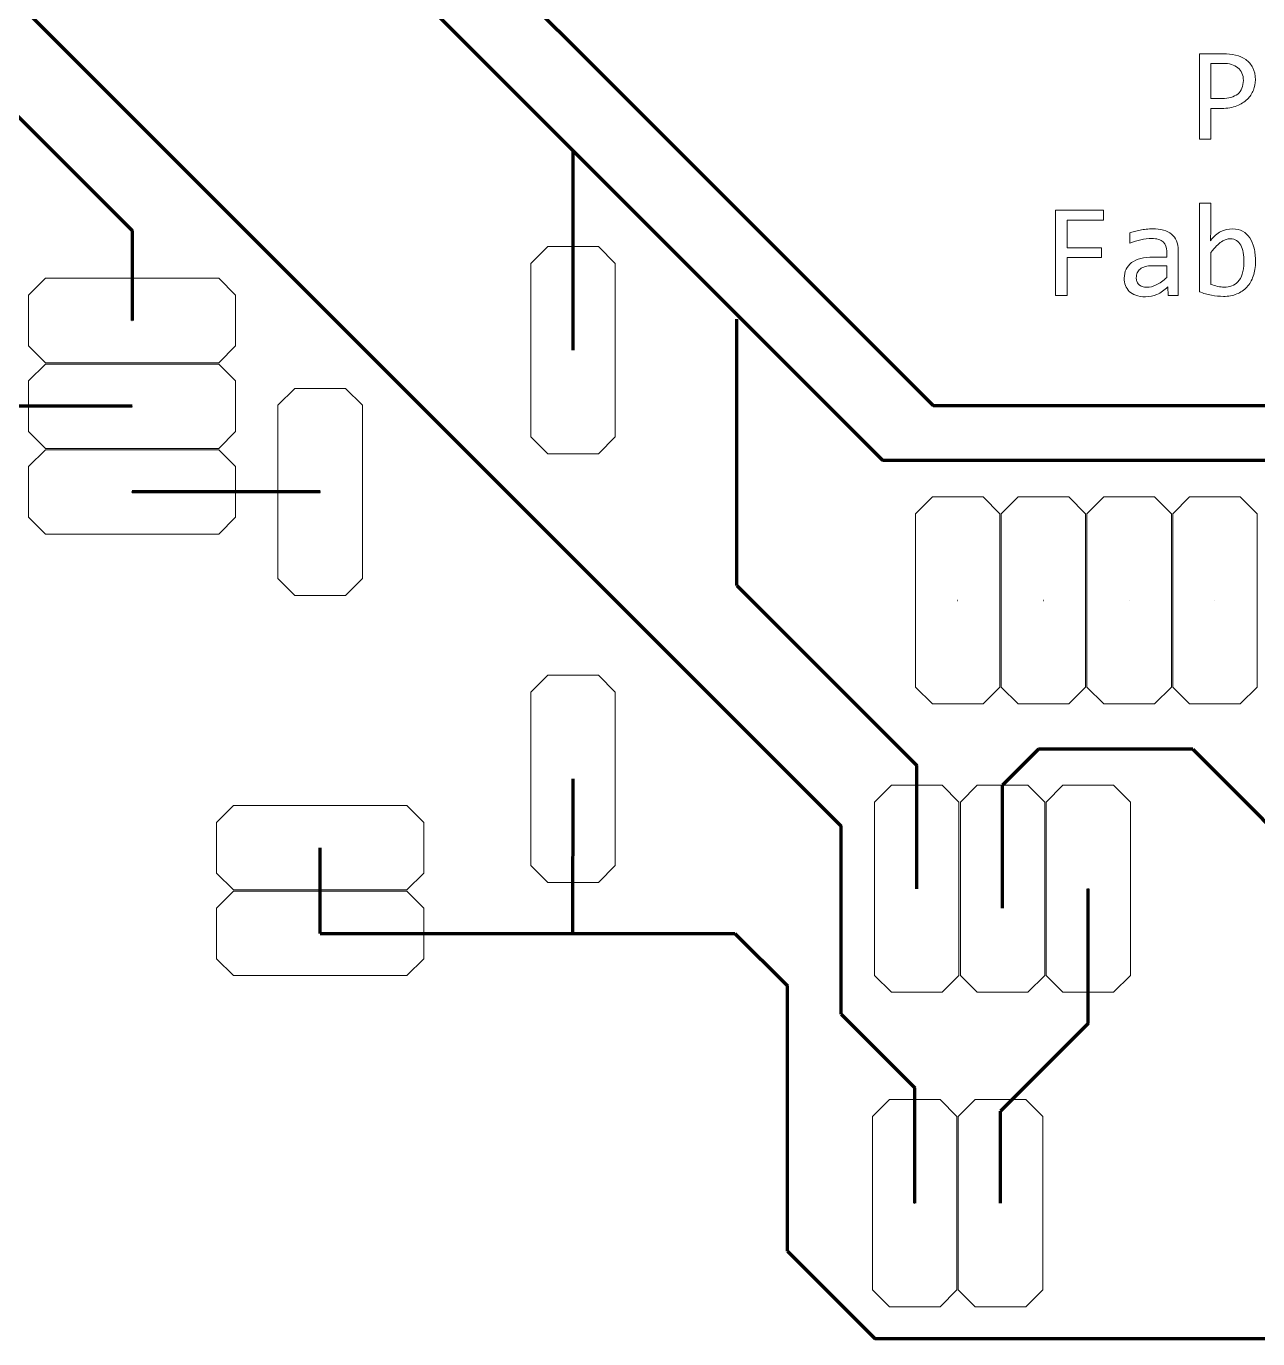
# Model space of a CAD drawing. Header units: millimetres. Extents: x -145 to 148, y -255 to 152.
# Drawn here: x -78.73 to -42.24, y -252.52 to -213.63 of the extents above; entities that cross this region are included whole.
import ezdxf

# ---------------------------------------------------------------- set-up
doc = ezdxf.new("R2010")
doc.units = ezdxf.units.MM
doc.header["$MEASUREMENT"] = 0
doc.layers.add('Layer 1', color=7, linetype='Continuous')

msp = doc.modelspace()

# ---------------------------------------------------------------- linework, layer by layer
at = {"layer": 'Layer 1', "color": 175, "lineweight": 120}
for points in [[(-90.6661, -201.2524), (-90.6661, -201.2524), (-54.5862, -237.3323), (-54.5862, -237.3323)], [(-74.1003, -202.6305), (-74.1003, -202.6305), (-51.8607, -224.8721), (-51.8607, -224.8721)], [(-87.7927, -207.4812), (-87.7927, -207.4812), (-75.596, -219.6779), (-75.596, -219.6779)], [(-72.3557, -207.4862), (-72.3557, -207.4862), (-53.3582, -226.4847), (-53.3582, -226.4847)], [(-62.5261, -223.2279), (-62.5261, -223.2279), (-62.5241, -217.3182), (-62.5241, -217.3182)], [(-75.596, -219.6779), (-75.596, -219.6779), (-75.5964, -222.3512), (-75.5964, -222.3512)], [(-57.6777, -230.2039), (-57.6777, -230.2039), (-57.6757, -222.3062), (-57.6757, -222.3062)], [(-75.5964, -224.8871), (-75.5964, -224.8871), (-78.9879, -224.8866), (-78.9879, -224.8866)], [(-51.8607, -224.8721), (-51.8607, -224.8721), (-16.9576, -224.8719), (-16.9576, -224.8719)], [(-53.3582, -226.4847), (-53.3582, -226.4847), (-18.7078, -226.4845), (-18.7078, -226.4845)], [(-70.0238, -227.4294), (-70.0238, -227.4294), (-75.5964, -227.4286), (-75.5964, -227.4286)], [(-57.6777, -230.2039), (-57.6777, -230.2039), (-52.3457, -235.5359), (-52.3457, -235.5359)], [(-48.7419, -235.0531), (-48.7419, -235.0531), (-49.804, -236.1152), (-49.804, -236.1152)], [(-44.1647, -235.0531), (-44.1647, -235.0531), (-48.7419, -235.0531), (-48.7419, -235.0531)], [(-44.1647, -235.0531), (-44.1647, -235.0531), (-40.0344, -239.1834), (-40.0344, -239.1834)], [(-52.3457, -239.1834), (-52.3457, -239.1834), (-52.3457, -235.5359), (-52.3457, -235.5359)], [(-62.5317, -240.5093), (-62.5317, -240.5093), (-62.5297, -235.9278), (-62.5297, -235.9278)], [(-49.804, -239.7627), (-49.804, -239.7627), (-49.804, -236.1152), (-49.804, -236.1152)], [(-54.5862, -242.8998), (-54.5862, -242.8998), (-54.5862, -237.3323), (-54.5862, -237.3323)], [(-70.022, -240.5104), (-70.022, -240.5104), (-70.022, -237.9721), (-70.022, -237.9721)], [(-47.2657, -243.179), (-47.2657, -243.179), (-47.2657, -239.1834), (-47.2657, -239.1834)], [(-70.022, -240.5104), (-70.022, -240.5104), (-57.7373, -240.5087), (-57.7373, -240.5087)], [(-57.7373, -240.5087), (-57.7373, -240.5087), (-56.18, -242.0659), (-56.18, -242.0659)], [(-56.18, -249.9206), (-56.18, -249.9206), (-56.18, -242.0659), (-56.18, -242.0659)], [(-54.5862, -242.8998), (-54.5862, -242.8998), (-52.404, -245.082), (-52.404, -245.082)], [(-47.2657, -243.179), (-47.2657, -243.179), (-49.864, -245.7773), (-49.864, -245.7773)], [(-52.404, -248.5047), (-52.404, -248.5047), (-52.404, -245.082), (-52.404, -245.082)], [(-49.864, -248.4998), (-49.864, -248.4998), (-49.864, -245.7773), (-49.864, -245.7773)], [(-56.18, -249.9206), (-56.18, -249.9206), (-53.5826, -252.518), (-53.5826, -252.518)], [(-39.5748, -252.518), (-39.5748, -252.518), (-53.5826, -252.518), (-53.5826, -252.518)]]:
    msp.add_open_spline(points, degree=3, dxfattribs=at)
at = {"layer": 'Layer 1', "color": 161, "lineweight": 9}
for points, knots in [([(-42.3126, -215.2178), (-42.3126, -215.3214), (-42.3317, -215.4231), (-42.3707, -215.5248), (-42.409, -215.6258), (-42.4691, -215.7162), (-42.5503, -215.7961), (-42.6315, -215.876), (-42.7358, -215.9407), (-42.8619, -215.9902), (-42.988, -216.0397), (-43.1391, -216.0648), (-43.3141, -216.0648), (-43.3141, -216.0648), (-43.6277, -216.0648), (-43.6277, -216.0648), (-43.6277, -216.0648), (-43.6277, -216.9719), (-43.6277, -216.9719), (-43.6277, -216.9719), (-43.9723, -216.9719), (-43.9723, -216.9719), (-43.9723, -216.9719), (-43.9723, -214.4447), (-43.9723, -214.4447), (-43.9723, -214.4447), (-43.2606, -214.4447), (-43.2606, -214.4447), (-43.1352, -214.4447), (-43.0157, -214.4586), (-42.9008, -214.4863), (-42.7859, -214.514), (-42.6849, -214.5589), (-42.5978, -214.6203), (-42.5106, -214.6824), (-42.4413, -214.7623), (-42.3898, -214.8606), (-42.3383, -214.9583), (-42.3126, -215.0778), (-42.3126, -215.2178)], [0, 0, 0, 0, 0.0769231, 0.0769231, 0.0769231, 0.1538462, 0.1538462, 0.1538462, 0.2307692, 0.2307692, 0.2307692, 0.3076923, 0.3076923, 0.3076923, 0.3846154, 0.3846154, 0.3846154, 0.4615385, 0.4615385, 0.4615385, 0.5384615, 0.5384615, 0.5384615, 0.6153846, 0.6153846, 0.6153846, 0.6923077, 0.6923077, 0.6923077, 0.7692308, 0.7692308, 0.7692308, 0.8461538, 0.8461538, 0.8461538, 0.9230769, 0.9230769, 0.9230769, 1, 1, 1, 1]), ([(-42.6691, -215.2336), (-42.6691, -215.0706), (-42.7226, -214.9458), (-42.8289, -214.8593), (-42.9351, -214.7728), (-43.0843, -214.7299), (-43.2751, -214.7299), (-43.2751, -214.7299), (-43.6277, -214.7299), (-43.6277, -214.7299), (-43.6277, -214.7299), (-43.6277, -215.7717), (-43.6277, -215.7717), (-43.6277, -215.7717), (-43.3062, -215.7717), (-43.3062, -215.7717), (-43.1022, -215.7717), (-42.9451, -215.7275), (-42.8348, -215.6383), (-42.7245, -215.5492), (-42.6691, -215.4139), (-42.6691, -215.2336)], [0, 0, 0, 0, 0.1428571, 0.1428571, 0.1428571, 0.2857143, 0.2857143, 0.2857143, 0.4285714, 0.4285714, 0.4285714, 0.5714286, 0.5714286, 0.5714286, 0.7142857, 0.7142857, 0.7142857, 0.8571429, 0.8571429, 0.8571429, 1, 1, 1, 1]), ([(-42.3086, -220.6048), (-42.3086, -220.7659), (-42.3311, -220.9105), (-42.3753, -221.0373), (-42.4202, -221.164), (-42.4829, -221.2723), (-42.5648, -221.3601), (-42.6466, -221.4486), (-42.7463, -221.5166), (-42.8638, -221.5634), (-42.9814, -221.6103), (-43.1134, -221.6341), (-43.2606, -221.6341), (-43.3748, -221.6341), (-43.4923, -221.6228), (-43.6125, -221.6011), (-43.7326, -221.5793), (-43.8508, -221.5443), (-43.9683, -221.4967), (-43.9683, -221.4967), (-43.9683, -218.8771), (-43.9683, -218.8771), (-43.9683, -218.8771), (-43.6316, -218.8771), (-43.6316, -218.8771), (-43.6316, -218.8771), (-43.6316, -219.6297), (-43.6316, -219.6297), (-43.6316, -219.6297), (-43.6468, -219.9895), (-43.6468, -219.9895), (-43.5504, -219.8595), (-43.4468, -219.7677), (-43.3365, -219.7143), (-43.2263, -219.6608), (-43.1081, -219.6337), (-42.982, -219.6337), (-42.8711, -219.6337), (-42.7734, -219.6568), (-42.6896, -219.7037), (-42.6057, -219.7499), (-42.5357, -219.8153), (-42.479, -219.8998), (-42.4222, -219.9843), (-42.3793, -220.0859), (-42.3509, -220.2054), (-42.3225, -220.3249), (-42.3086, -220.4576), (-42.3086, -220.6048)], [0, 0, 0, 0, 0.0625, 0.0625, 0.0625, 0.125, 0.125, 0.125, 0.1875, 0.1875, 0.1875, 0.25, 0.25, 0.25, 0.3125, 0.3125, 0.3125, 0.375, 0.375, 0.375, 0.4375, 0.4375, 0.4375, 0.5, 0.5, 0.5, 0.5625, 0.5625, 0.5625, 0.625, 0.625, 0.625, 0.6875, 0.6875, 0.6875, 0.75, 0.75, 0.75, 0.8125, 0.8125, 0.8125, 0.875, 0.875, 0.875, 0.9375, 0.9375, 0.9375, 1, 1, 1, 1]), ([(-46.811, -219.3762), (-46.811, -219.3762), (-47.8845, -219.3762), (-47.8845, -219.3762), (-47.8845, -219.3762), (-47.8845, -220.1962), (-47.8845, -220.1962), (-47.8845, -220.1962), (-46.8671, -220.1962), (-46.8671, -220.1962), (-46.8671, -220.1962), (-46.8671, -220.4853), (-46.8671, -220.4853), (-46.8671, -220.4853), (-47.8845, -220.4853), (-47.8845, -220.4853), (-47.8845, -220.4853), (-47.8845, -221.6103), (-47.8845, -221.6103), (-47.8845, -221.6103), (-48.237, -221.6103), (-48.237, -221.6103), (-48.237, -221.6103), (-48.237, -219.0831), (-48.237, -219.0831), (-48.237, -219.0831), (-46.811, -219.0831), (-46.811, -219.0831), (-46.811, -219.0831), (-46.811, -219.3762), (-46.811, -219.3762)], [0, 0, 0, 0, 0.1, 0.1, 0.1, 0.2, 0.2, 0.2, 0.3, 0.3, 0.3, 0.4, 0.4, 0.4, 0.5, 0.5, 0.5, 0.6, 0.6, 0.6, 0.7, 0.7, 0.7, 0.8, 0.8, 0.8, 0.9, 0.9, 0.9, 1, 1, 1, 1]), ([(-44.8978, -221.6103), (-44.8978, -221.6103), (-44.9051, -221.3495), (-44.9051, -221.3495), (-45.0107, -221.4538), (-45.1183, -221.5298), (-45.2273, -221.576), (-45.3362, -221.6228), (-45.4511, -221.6459), (-45.5706, -221.6459), (-45.6815, -221.6459), (-45.7765, -221.6314), (-45.8551, -221.603), (-45.9337, -221.5747), (-45.999, -221.5357), (-46.0498, -221.4862), (-46.1007, -221.4367), (-46.1383, -221.3786), (-46.1621, -221.3112), (-46.1858, -221.2439), (-46.1977, -221.1713), (-46.1977, -221.0927), (-46.1977, -220.898), (-46.1251, -220.7455), (-45.9799, -220.6352), (-45.8346, -220.525), (-45.6207, -220.4695), (-45.3368, -220.4695), (-45.3368, -220.4695), (-44.9341, -220.4695), (-44.9341, -220.4695), (-44.9341, -220.4695), (-44.9341, -220.2992), (-44.9341, -220.2992), (-44.9341, -220.1836), (-44.9711, -220.0919), (-45.0444, -220.0226), (-45.1183, -219.9532), (-45.2306, -219.9189), (-45.3811, -219.9189), (-45.4907, -219.9189), (-45.5989, -219.9315), (-45.7052, -219.9559), (-45.8115, -219.981), (-45.9218, -220.016), (-46.0353, -220.0615), (-46.0353, -220.0615), (-46.0353, -219.7565), (-46.0353, -219.7565), (-45.9931, -219.7413), (-45.9455, -219.7261), (-45.8934, -219.7116), (-45.8412, -219.6964), (-45.7858, -219.6839), (-45.7283, -219.672), (-45.6702, -219.6608), (-45.6095, -219.6515), (-45.5461, -219.6443), (-45.4834, -219.637), (-45.4194, -219.6337), (-45.3553, -219.6337), (-45.2378, -219.6337), (-45.1322, -219.6469), (-45.0378, -219.6727), (-44.944, -219.6984), (-44.8642, -219.7374), (-44.7995, -219.7902), (-44.7341, -219.843), (-44.6846, -219.9097), (-44.6496, -219.9895), (-44.6146, -220.0694), (-44.5974, -220.1638), (-44.5974, -220.2721), (-44.5974, -220.2721), (-44.5974, -221.6103), (-44.5974, -221.6103), (-44.5974, -221.6103), (-44.8978, -221.6103), (-44.8978, -221.6103)], [0, 0, 0, 0, 0.0384615, 0.0384615, 0.0384615, 0.0769231, 0.0769231, 0.0769231, 0.1153846, 0.1153846, 0.1153846, 0.1538462, 0.1538462, 0.1538462, 0.1923077, 0.1923077, 0.1923077, 0.2307692, 0.2307692, 0.2307692, 0.2692308, 0.2692308, 0.2692308, 0.3076923, 0.3076923, 0.3076923, 0.3461538, 0.3461538, 0.3461538, 0.3846154, 0.3846154, 0.3846154, 0.4230769, 0.4230769, 0.4230769, 0.4615385, 0.4615385, 0.4615385, 0.5, 0.5, 0.5, 0.5384615, 0.5384615, 0.5384615, 0.5769231, 0.5769231, 0.5769231, 0.6153846, 0.6153846, 0.6153846, 0.6538462, 0.6538462, 0.6538462, 0.6923077, 0.6923077, 0.6923077, 0.7307692, 0.7307692, 0.7307692, 0.7692308, 0.7692308, 0.7692308, 0.8076923, 0.8076923, 0.8076923, 0.8461538, 0.8461538, 0.8461538, 0.8846154, 0.8846154, 0.8846154, 0.9230769, 0.9230769, 0.9230769, 0.9615385, 0.9615385, 0.9615385, 1, 1, 1, 1]), ([(-42.6532, -220.6194), (-42.6532, -220.5177), (-42.6605, -220.424), (-42.6757, -220.3388), (-42.6902, -220.2536), (-42.714, -220.181), (-42.7463, -220.1203), (-42.778, -220.0595), (-42.8196, -220.012), (-42.8698, -219.9783), (-42.92, -219.944), (-42.98, -219.9268), (-43.0494, -219.9268), (-43.0923, -219.9268), (-43.1352, -219.9334), (-43.1794, -219.9473), (-43.223, -219.9605), (-43.2685, -219.9836), (-43.3154, -220.0146), (-43.3623, -220.0463), (-43.4125, -220.0886), (-43.4646, -220.1407), (-43.5168, -220.1929), (-43.5722, -220.2576), (-43.6316, -220.3348), (-43.6316, -220.3348), (-43.6316, -221.2776), (-43.6316, -221.2776), (-43.5656, -221.3033), (-43.4989, -221.3238), (-43.4303, -221.3383), (-43.3623, -221.3535), (-43.2969, -221.3608), (-43.2355, -221.3608), (-43.1576, -221.3608), (-43.0843, -221.3482), (-43.0137, -221.3238), (-42.9437, -221.2994), (-42.8817, -221.2584), (-42.8282, -221.201), (-42.7747, -221.1436), (-42.7325, -221.0676), (-42.7008, -220.9726), (-42.6691, -220.8782), (-42.6532, -220.76), (-42.6532, -220.6194)], [0, 0, 0, 0, 0.0666667, 0.0666667, 0.0666667, 0.1333333, 0.1333333, 0.1333333, 0.2, 0.2, 0.2, 0.2666667, 0.2666667, 0.2666667, 0.3333333, 0.3333333, 0.3333333, 0.4, 0.4, 0.4, 0.4666667, 0.4666667, 0.4666667, 0.5333333, 0.5333333, 0.5333333, 0.6, 0.6, 0.6, 0.6666667, 0.6666667, 0.6666667, 0.7333333, 0.7333333, 0.7333333, 0.8, 0.8, 0.8, 0.8666667, 0.8666667, 0.8666667, 0.9333333, 0.9333333, 0.9333333, 1, 1, 1, 1]), ([(-44.9341, -220.727), (-44.9341, -220.727), (-45.3613, -220.727), (-45.3613, -220.727), (-45.4451, -220.727), (-45.5177, -220.7356), (-45.5785, -220.7521), (-45.6386, -220.7686), (-45.6887, -220.793), (-45.727, -220.8234), (-45.766, -220.8544), (-45.7944, -220.8914), (-45.8135, -220.9349), (-45.832, -220.9778), (-45.8412, -221.0267), (-45.8412, -221.0808), (-45.8412, -221.1178), (-45.8353, -221.1535), (-45.8241, -221.1878), (-45.8122, -221.2221), (-45.7937, -221.2525), (-45.7679, -221.2789), (-45.7422, -221.3053), (-45.7085, -221.3258), (-45.6669, -221.3416), (-45.626, -221.3568), (-45.5758, -221.3647), (-45.5164, -221.3647), (-45.4392, -221.3647), (-45.3501, -221.3409), (-45.2504, -221.2941), (-45.1507, -221.2472), (-45.045, -221.1726), (-44.9341, -221.0709), (-44.9341, -221.0709), (-44.9341, -220.727), (-44.9341, -220.727)], [0, 0, 0, 0, 0.0833333, 0.0833333, 0.0833333, 0.1666667, 0.1666667, 0.1666667, 0.25, 0.25, 0.25, 0.3333333, 0.3333333, 0.3333333, 0.4166667, 0.4166667, 0.4166667, 0.5, 0.5, 0.5, 0.5833333, 0.5833333, 0.5833333, 0.6666667, 0.6666667, 0.6666667, 0.75, 0.75, 0.75, 0.8333333, 0.8333333, 0.8333333, 0.9166667, 0.9166667, 0.9166667, 1, 1, 1, 1])]:
    msp.add_open_spline(points, degree=3, knots=knots, dxfattribs=at)
at = {"layer": 'Layer 1', "lineweight": 9}
for points in [[(-61.2779, -220.6597), (-61.2779, -220.6597), (-61.2779, -225.7961), (-61.2779, -225.7961), (-61.2779, -225.7961), (-61.7779, -226.2961), (-61.7779, -226.2961), (-61.7779, -226.2961), (-63.2779, -226.2961), (-63.2779, -226.2961), (-63.2779, -226.2961), (-63.7779, -225.7961), (-63.7779, -225.7961), (-63.7779, -225.7961), (-63.7779, -220.6597), (-63.7779, -220.6597), (-63.7779, -220.6597), (-63.2779, -220.1597), (-63.2779, -220.1597), (-63.2779, -220.1597), (-61.7779, -220.1597), (-61.7779, -220.1597), (-61.7779, -220.1597), (-61.2779, -220.6597), (-61.2779, -220.6597)], [(-73.0281, -223.5994), (-73.0281, -223.5994), (-78.1645, -223.5994), (-78.1645, -223.5994), (-78.1645, -223.5994), (-78.6645, -223.0994), (-78.6645, -223.0994), (-78.6645, -223.0994), (-78.6645, -221.5994), (-78.6645, -221.5994), (-78.6645, -221.5994), (-78.1645, -221.0994), (-78.1645, -221.0994), (-78.1645, -221.0994), (-73.0281, -221.0994), (-73.0281, -221.0994), (-73.0281, -221.0994), (-72.5281, -221.5994), (-72.5281, -221.5994), (-72.5281, -221.5994), (-72.5281, -223.0994), (-72.5281, -223.0994), (-72.5281, -223.0994), (-73.0281, -223.5994), (-73.0281, -223.5994)], [(-73.0281, -226.1394), (-73.0281, -226.1394), (-78.1645, -226.1394), (-78.1645, -226.1394), (-78.1645, -226.1394), (-78.6645, -225.6394), (-78.6645, -225.6394), (-78.6645, -225.6394), (-78.6645, -224.1394), (-78.6645, -224.1394), (-78.6645, -224.1394), (-78.1645, -223.6394), (-78.1645, -223.6394), (-78.1645, -223.6394), (-73.0281, -223.6394), (-73.0281, -223.6394), (-73.0281, -223.6394), (-72.5281, -224.1394), (-72.5281, -224.1394), (-72.5281, -224.1394), (-72.5281, -225.6394), (-72.5281, -225.6394), (-72.5281, -225.6394), (-73.0281, -226.1394), (-73.0281, -226.1394)], [(-71.272, -229.9976), (-71.272, -229.9976), (-71.272, -224.8612), (-71.272, -224.8612), (-71.272, -224.8612), (-70.772, -224.3612), (-70.772, -224.3612), (-70.772, -224.3612), (-69.272, -224.3612), (-69.272, -224.3612), (-69.272, -224.3612), (-68.772, -224.8612), (-68.772, -224.8612), (-68.772, -224.8612), (-68.772, -229.9976), (-68.772, -229.9976), (-68.772, -229.9976), (-69.272, -230.4976), (-69.272, -230.4976), (-69.272, -230.4976), (-70.772, -230.4976), (-70.772, -230.4976), (-70.772, -230.4976), (-71.272, -229.9976), (-71.272, -229.9976)], [(-73.0281, -228.6794), (-73.0281, -228.6794), (-78.1645, -228.6794), (-78.1645, -228.6794), (-78.1645, -228.6794), (-78.6645, -228.1794), (-78.6645, -228.1794), (-78.6645, -228.1794), (-78.6645, -226.6794), (-78.6645, -226.6794), (-78.6645, -226.6794), (-78.1645, -226.1794), (-78.1645, -226.1794), (-78.1645, -226.1794), (-73.0281, -226.1794), (-73.0281, -226.1794), (-73.0281, -226.1794), (-72.5281, -226.6794), (-72.5281, -226.6794), (-72.5281, -226.6794), (-72.5281, -228.1794), (-72.5281, -228.1794), (-72.5281, -228.1794), (-73.0281, -228.6794), (-73.0281, -228.6794)], [(-52.3821, -228.0741), (-52.3821, -228.0741), (-52.3821, -233.2105), (-52.3821, -233.2105), (-52.3821, -233.2105), (-51.8821, -233.7105), (-51.8821, -233.7105), (-51.8821, -233.7105), (-50.3821, -233.7105), (-50.3821, -233.7105), (-50.3821, -233.7105), (-49.8821, -233.2105), (-49.8821, -233.2105), (-49.8821, -233.2105), (-49.8821, -228.0741), (-49.8821, -228.0741), (-49.8821, -228.0741), (-50.3821, -227.5741), (-50.3821, -227.5741), (-50.3821, -227.5741), (-51.8821, -227.5741), (-51.8821, -227.5741), (-51.8821, -227.5741), (-52.3821, -228.0741), (-52.3821, -228.0741)], [(-49.8421, -228.0741), (-49.8421, -228.0741), (-49.8421, -233.2105), (-49.8421, -233.2105), (-49.8421, -233.2105), (-49.3421, -233.7105), (-49.3421, -233.7105), (-49.3421, -233.7105), (-47.8421, -233.7105), (-47.8421, -233.7105), (-47.8421, -233.7105), (-47.3421, -233.2105), (-47.3421, -233.2105), (-47.3421, -233.2105), (-47.3421, -228.0741), (-47.3421, -228.0741), (-47.3421, -228.0741), (-47.8421, -227.5741), (-47.8421, -227.5741), (-47.8421, -227.5741), (-49.3421, -227.5741), (-49.3421, -227.5741), (-49.3421, -227.5741), (-49.8421, -228.0741), (-49.8421, -228.0741)], [(-47.3021, -228.0741), (-47.3021, -228.0741), (-47.3021, -233.2105), (-47.3021, -233.2105), (-47.3021, -233.2105), (-46.8021, -233.7105), (-46.8021, -233.7105), (-46.8021, -233.7105), (-45.3021, -233.7105), (-45.3021, -233.7105), (-45.3021, -233.7105), (-44.8021, -233.2105), (-44.8021, -233.2105), (-44.8021, -233.2105), (-44.8021, -228.0741), (-44.8021, -228.0741), (-44.8021, -228.0741), (-45.3021, -227.5741), (-45.3021, -227.5741), (-45.3021, -227.5741), (-46.8021, -227.5741), (-46.8021, -227.5741), (-46.8021, -227.5741), (-47.3021, -228.0741), (-47.3021, -228.0741)], [(-44.7621, -228.0741), (-44.7621, -228.0741), (-44.7621, -233.2105), (-44.7621, -233.2105), (-44.7621, -233.2105), (-44.2621, -233.7105), (-44.2621, -233.7105), (-44.2621, -233.7105), (-42.7621, -233.7105), (-42.7621, -233.7105), (-42.7621, -233.7105), (-42.2621, -233.2105), (-42.2621, -233.2105), (-42.2621, -233.2105), (-42.2621, -228.0741), (-42.2621, -228.0741), (-42.2621, -228.0741), (-42.7621, -227.5741), (-42.7621, -227.5741), (-42.7621, -227.5741), (-44.2621, -227.5741), (-44.2621, -227.5741), (-44.2621, -227.5741), (-44.7621, -228.0741), (-44.7621, -228.0741)], [(-61.2797, -233.3596), (-61.2797, -233.3596), (-61.2797, -238.496), (-61.2797, -238.496), (-61.2797, -238.496), (-61.7797, -238.996), (-61.7797, -238.996), (-61.7797, -238.996), (-63.2797, -238.996), (-63.2797, -238.996), (-63.2797, -238.996), (-63.7797, -238.496), (-63.7797, -238.496), (-63.7797, -238.496), (-63.7797, -233.3596), (-63.7797, -233.3596), (-63.7797, -233.3596), (-63.2797, -232.8596), (-63.2797, -232.8596), (-63.2797, -232.8596), (-61.7797, -232.8596), (-61.7797, -232.8596), (-61.7797, -232.8596), (-61.2797, -233.3596), (-61.2797, -233.3596)], [(-53.594, -236.6152), (-53.594, -236.6152), (-53.594, -241.7516), (-53.594, -241.7516), (-53.594, -241.7516), (-53.094, -242.2516), (-53.094, -242.2516), (-53.094, -242.2516), (-51.594, -242.2516), (-51.594, -242.2516), (-51.594, -242.2516), (-51.094, -241.7516), (-51.094, -241.7516), (-51.094, -241.7516), (-51.094, -236.6152), (-51.094, -236.6152), (-51.094, -236.6152), (-51.594, -236.1152), (-51.594, -236.1152), (-51.594, -236.1152), (-53.094, -236.1152), (-53.094, -236.1152), (-53.094, -236.1152), (-53.594, -236.6152), (-53.594, -236.6152)], [(-51.054, -236.6152), (-51.054, -236.6152), (-51.054, -241.7516), (-51.054, -241.7516), (-51.054, -241.7516), (-50.554, -242.2516), (-50.554, -242.2516), (-50.554, -242.2516), (-49.054, -242.2516), (-49.054, -242.2516), (-49.054, -242.2516), (-48.554, -241.7516), (-48.554, -241.7516), (-48.554, -241.7516), (-48.554, -236.6152), (-48.554, -236.6152), (-48.554, -236.6152), (-49.054, -236.1152), (-49.054, -236.1152), (-49.054, -236.1152), (-50.554, -236.1152), (-50.554, -236.1152), (-50.554, -236.1152), (-51.054, -236.6152), (-51.054, -236.6152)], [(-48.514, -236.6152), (-48.514, -236.6152), (-48.514, -241.7516), (-48.514, -241.7516), (-48.514, -241.7516), (-48.014, -242.2516), (-48.014, -242.2516), (-48.014, -242.2516), (-46.514, -242.2516), (-46.514, -242.2516), (-46.514, -242.2516), (-46.014, -241.7516), (-46.014, -241.7516), (-46.014, -241.7516), (-46.014, -236.6152), (-46.014, -236.6152), (-46.014, -236.6152), (-46.514, -236.1152), (-46.514, -236.1152), (-46.514, -236.1152), (-48.014, -236.1152), (-48.014, -236.1152), (-48.014, -236.1152), (-48.514, -236.6152), (-48.514, -236.6152)], [(-67.4538, -239.2204), (-67.4538, -239.2204), (-72.5902, -239.2204), (-72.5902, -239.2204), (-72.5902, -239.2204), (-73.0902, -238.7204), (-73.0902, -238.7204), (-73.0902, -238.7204), (-73.0902, -237.2204), (-73.0902, -237.2204), (-73.0902, -237.2204), (-72.5902, -236.7204), (-72.5902, -236.7204), (-72.5902, -236.7204), (-67.4538, -236.7204), (-67.4538, -236.7204), (-67.4538, -236.7204), (-66.9538, -237.2204), (-66.9538, -237.2204), (-66.9538, -237.2204), (-66.9538, -238.7204), (-66.9538, -238.7204), (-66.9538, -238.7204), (-67.4538, -239.2204), (-67.4538, -239.2204)], [(-67.4538, -241.7587), (-67.4538, -241.7587), (-72.5902, -241.7587), (-72.5902, -241.7587), (-72.5902, -241.7587), (-73.0902, -241.2587), (-73.0902, -241.2587), (-73.0902, -241.2587), (-73.0902, -239.7587), (-73.0902, -239.7587), (-73.0902, -239.7587), (-72.5902, -239.2587), (-72.5902, -239.2587), (-72.5902, -239.2587), (-67.4538, -239.2587), (-67.4538, -239.2587), (-67.4538, -239.2587), (-66.9538, -239.7587), (-66.9538, -239.7587), (-66.9538, -239.7587), (-66.9538, -241.2587), (-66.9538, -241.2587), (-66.9538, -241.2587), (-67.4538, -241.7587), (-67.4538, -241.7587)], [(-53.654, -245.9316), (-53.654, -245.9316), (-53.654, -251.068), (-53.654, -251.068), (-53.654, -251.068), (-53.154, -251.568), (-53.154, -251.568), (-53.154, -251.568), (-51.654, -251.568), (-51.654, -251.568), (-51.654, -251.568), (-51.154, -251.068), (-51.154, -251.068), (-51.154, -251.068), (-51.154, -245.9316), (-51.154, -245.9316), (-51.154, -245.9316), (-51.654, -245.4316), (-51.654, -245.4316), (-51.654, -245.4316), (-53.154, -245.4316), (-53.154, -245.4316), (-53.154, -245.4316), (-53.654, -245.9316), (-53.654, -245.9316)], [(-51.114, -245.9316), (-51.114, -245.9316), (-51.114, -251.068), (-51.114, -251.068), (-51.114, -251.068), (-50.614, -251.568), (-50.614, -251.568), (-50.614, -251.568), (-49.114, -251.568), (-49.114, -251.568), (-49.114, -251.568), (-48.614, -251.068), (-48.614, -251.068), (-48.614, -251.068), (-48.614, -245.9316), (-48.614, -245.9316), (-48.614, -245.9316), (-49.114, -245.4316), (-49.114, -245.4316), (-49.114, -245.4316), (-50.614, -245.4316), (-50.614, -245.4316), (-50.614, -245.4316), (-51.114, -245.9316), (-51.114, -245.9316)]]:
    msp.add_open_spline(points, degree=3, knots=[0, 0, 0, 0, 0.125, 0.125, 0.125, 0.25, 0.25, 0.25, 0.375, 0.375, 0.375, 0.5, 0.5, 0.5, 0.625, 0.625, 0.625, 0.75, 0.75, 0.75, 0.875, 0.875, 0.875, 1, 1, 1, 1], dxfattribs=at)
at = {"layer": 'Layer 1', "color": 5}
for points in [[(-75.5946, -222.3494), (-75.5946, -222.3494), (-75.5946, -222.3529), (-75.5946, -222.3529), (-75.5946, -222.3529), (-75.5981, -222.3529), (-75.5981, -222.3529), (-75.5981, -222.3529), (-75.5981, -222.3494), (-75.5981, -222.3494), (-75.5981, -222.3494), (-75.5946, -222.3494), (-75.5946, -222.3494)], [(-62.5279, -223.2262), (-62.5279, -223.2262), (-62.5244, -223.2262), (-62.5244, -223.2262), (-62.5244, -223.2262), (-62.5244, -223.2297), (-62.5244, -223.2297), (-62.5244, -223.2297), (-62.5279, -223.2297), (-62.5279, -223.2297), (-62.5279, -223.2297), (-62.5279, -223.2262), (-62.5279, -223.2262)], [(-75.5946, -224.8894), (-75.5946, -224.8894), (-75.5946, -224.8929), (-75.5946, -224.8929), (-75.5946, -224.8929), (-75.5981, -224.8929), (-75.5981, -224.8929), (-75.5981, -224.8929), (-75.5981, -224.8894), (-75.5981, -224.8894), (-75.5981, -224.8894), (-75.5946, -224.8894), (-75.5946, -224.8894)], [(-75.5946, -227.4294), (-75.5946, -227.4294), (-75.5946, -227.4329), (-75.5946, -227.4329), (-75.5946, -227.4329), (-75.5981, -227.4329), (-75.5981, -227.4329), (-75.5981, -227.4329), (-75.5981, -227.4294), (-75.5981, -227.4294), (-75.5981, -227.4294), (-75.5946, -227.4294), (-75.5946, -227.4294)], [(-70.022, -227.4311), (-70.022, -227.4311), (-70.0255, -227.4311), (-70.0255, -227.4311), (-70.0255, -227.4311), (-70.0255, -227.4276), (-70.0255, -227.4276), (-70.0255, -227.4276), (-70.022, -227.4276), (-70.022, -227.4276), (-70.022, -227.4276), (-70.022, -227.4311), (-70.022, -227.4311)], [(-51.1321, -230.6406), (-51.1321, -230.6406), (-51.1356, -230.6406), (-51.1356, -230.6406), (-51.1356, -230.6406), (-51.1356, -230.6441), (-51.1356, -230.6441), (-51.1356, -230.6441), (-51.1321, -230.6441), (-51.1321, -230.6441), (-51.1321, -230.6441), (-51.1321, -230.6406), (-51.1321, -230.6406)], [(-48.5921, -230.6406), (-48.5921, -230.6406), (-48.5956, -230.6406), (-48.5956, -230.6406), (-48.5956, -230.6406), (-48.5956, -230.6441), (-48.5956, -230.6441), (-48.5956, -230.6441), (-48.5921, -230.6441), (-48.5921, -230.6441), (-48.5921, -230.6441), (-48.5921, -230.6406), (-48.5921, -230.6406)], [(-46.0521, -230.6406), (-46.0521, -230.6406), (-46.0556, -230.6406), (-46.0556, -230.6406), (-46.0556, -230.6406), (-46.0556, -230.6441), (-46.0556, -230.6441), (-46.0556, -230.6441), (-46.0521, -230.6441), (-46.0521, -230.6441), (-46.0521, -230.6441), (-46.0521, -230.6406), (-46.0521, -230.6406)], [(-43.5121, -230.6406), (-43.5121, -230.6406), (-43.5156, -230.6406), (-43.5156, -230.6406), (-43.5156, -230.6406), (-43.5156, -230.6441), (-43.5156, -230.6441), (-43.5156, -230.6441), (-43.5121, -230.6441), (-43.5121, -230.6441), (-43.5121, -230.6441), (-43.5121, -230.6406), (-43.5121, -230.6406)], [(-62.5297, -235.9261), (-62.5297, -235.9261), (-62.5262, -235.9261), (-62.5262, -235.9261), (-62.5262, -235.9261), (-62.5262, -235.9296), (-62.5262, -235.9296), (-62.5262, -235.9296), (-62.5297, -235.9296), (-62.5297, -235.9296), (-62.5297, -235.9296), (-62.5297, -235.9261), (-62.5297, -235.9261)], [(-70.0203, -237.9704), (-70.0203, -237.9704), (-70.0203, -237.9739), (-70.0203, -237.9739), (-70.0203, -237.9739), (-70.0238, -237.9739), (-70.0238, -237.9739), (-70.0238, -237.9739), (-70.0238, -237.9704), (-70.0238, -237.9704), (-70.0238, -237.9704), (-70.0203, -237.9704), (-70.0203, -237.9704)], [(-52.344, -239.1817), (-52.344, -239.1817), (-52.3475, -239.1817), (-52.3475, -239.1817), (-52.3475, -239.1817), (-52.3475, -239.1852), (-52.3475, -239.1852), (-52.3475, -239.1852), (-52.344, -239.1852), (-52.344, -239.1852), (-52.344, -239.1852), (-52.344, -239.1817), (-52.344, -239.1817)], [(-49.804, -239.1817), (-49.804, -239.1817), (-49.8075, -239.1817), (-49.8075, -239.1817), (-49.8075, -239.1817), (-49.8075, -239.1852), (-49.8075, -239.1852), (-49.8075, -239.1852), (-49.804, -239.1852), (-49.804, -239.1852), (-49.804, -239.1852), (-49.804, -239.1817), (-49.804, -239.1817)], [(-47.264, -239.1817), (-47.264, -239.1817), (-47.2675, -239.1817), (-47.2675, -239.1817), (-47.2675, -239.1817), (-47.2675, -239.1852), (-47.2675, -239.1852), (-47.2675, -239.1852), (-47.264, -239.1852), (-47.264, -239.1852), (-47.264, -239.1852), (-47.264, -239.1817), (-47.264, -239.1817)], [(-70.0203, -240.5087), (-70.0203, -240.5087), (-70.0203, -240.5122), (-70.0203, -240.5122), (-70.0203, -240.5122), (-70.0238, -240.5122), (-70.0238, -240.5122), (-70.0238, -240.5122), (-70.0238, -240.5087), (-70.0238, -240.5087), (-70.0238, -240.5087), (-70.0203, -240.5087), (-70.0203, -240.5087)], [(-52.404, -248.4981), (-52.404, -248.4981), (-52.4075, -248.4981), (-52.4075, -248.4981), (-52.4075, -248.4981), (-52.4075, -248.5016), (-52.4075, -248.5016), (-52.4075, -248.5016), (-52.404, -248.5016), (-52.404, -248.5016), (-52.404, -248.5016), (-52.404, -248.4981), (-52.404, -248.4981)], [(-49.864, -248.4981), (-49.864, -248.4981), (-49.8675, -248.4981), (-49.8675, -248.4981), (-49.8675, -248.4981), (-49.8675, -248.5016), (-49.8675, -248.5016), (-49.8675, -248.5016), (-49.864, -248.5016), (-49.864, -248.5016), (-49.864, -248.5016), (-49.864, -248.4981), (-49.864, -248.4981)]]:
    msp.add_open_spline(points, degree=3, knots=[0, 0, 0, 0, 0.25, 0.25, 0.25, 0.5, 0.5, 0.5, 0.75, 0.75, 0.75, 1, 1, 1, 1], dxfattribs=at)
at = {"layer": 'Layer 1', "color": 5, "lineweight": 9}
for points in [[(-75.5946, -222.3494), (-75.5946, -222.3494), (-75.5946, -222.3529), (-75.5946, -222.3529), (-75.5946, -222.3529), (-75.5981, -222.3529), (-75.5981, -222.3529), (-75.5981, -222.3529), (-75.5981, -222.3494), (-75.5981, -222.3494), (-75.5981, -222.3494), (-75.5946, -222.3494), (-75.5946, -222.3494)], [(-62.5279, -223.2262), (-62.5279, -223.2262), (-62.5244, -223.2262), (-62.5244, -223.2262), (-62.5244, -223.2262), (-62.5244, -223.2297), (-62.5244, -223.2297), (-62.5244, -223.2297), (-62.5279, -223.2297), (-62.5279, -223.2297), (-62.5279, -223.2297), (-62.5279, -223.2262), (-62.5279, -223.2262)], [(-75.5946, -224.8894), (-75.5946, -224.8894), (-75.5946, -224.8929), (-75.5946, -224.8929), (-75.5946, -224.8929), (-75.5981, -224.8929), (-75.5981, -224.8929), (-75.5981, -224.8929), (-75.5981, -224.8894), (-75.5981, -224.8894), (-75.5981, -224.8894), (-75.5946, -224.8894), (-75.5946, -224.8894)], [(-75.5946, -227.4294), (-75.5946, -227.4294), (-75.5946, -227.4329), (-75.5946, -227.4329), (-75.5946, -227.4329), (-75.5981, -227.4329), (-75.5981, -227.4329), (-75.5981, -227.4329), (-75.5981, -227.4294), (-75.5981, -227.4294), (-75.5981, -227.4294), (-75.5946, -227.4294), (-75.5946, -227.4294)], [(-70.022, -227.4311), (-70.022, -227.4311), (-70.0255, -227.4311), (-70.0255, -227.4311), (-70.0255, -227.4311), (-70.0255, -227.4276), (-70.0255, -227.4276), (-70.0255, -227.4276), (-70.022, -227.4276), (-70.022, -227.4276), (-70.022, -227.4276), (-70.022, -227.4311), (-70.022, -227.4311)], [(-51.1321, -230.6406), (-51.1321, -230.6406), (-51.1356, -230.6406), (-51.1356, -230.6406), (-51.1356, -230.6406), (-51.1356, -230.6441), (-51.1356, -230.6441), (-51.1356, -230.6441), (-51.1321, -230.6441), (-51.1321, -230.6441), (-51.1321, -230.6441), (-51.1321, -230.6406), (-51.1321, -230.6406)], [(-48.5921, -230.6406), (-48.5921, -230.6406), (-48.5956, -230.6406), (-48.5956, -230.6406), (-48.5956, -230.6406), (-48.5956, -230.6441), (-48.5956, -230.6441), (-48.5956, -230.6441), (-48.5921, -230.6441), (-48.5921, -230.6441), (-48.5921, -230.6441), (-48.5921, -230.6406), (-48.5921, -230.6406)], [(-46.0521, -230.6406), (-46.0521, -230.6406), (-46.0556, -230.6406), (-46.0556, -230.6406), (-46.0556, -230.6406), (-46.0556, -230.6441), (-46.0556, -230.6441), (-46.0556, -230.6441), (-46.0521, -230.6441), (-46.0521, -230.6441), (-46.0521, -230.6441), (-46.0521, -230.6406), (-46.0521, -230.6406)], [(-43.5121, -230.6406), (-43.5121, -230.6406), (-43.5156, -230.6406), (-43.5156, -230.6406), (-43.5156, -230.6406), (-43.5156, -230.6441), (-43.5156, -230.6441), (-43.5156, -230.6441), (-43.5121, -230.6441), (-43.5121, -230.6441), (-43.5121, -230.6441), (-43.5121, -230.6406), (-43.5121, -230.6406)], [(-62.5297, -235.9261), (-62.5297, -235.9261), (-62.5262, -235.9261), (-62.5262, -235.9261), (-62.5262, -235.9261), (-62.5262, -235.9296), (-62.5262, -235.9296), (-62.5262, -235.9296), (-62.5297, -235.9296), (-62.5297, -235.9296), (-62.5297, -235.9296), (-62.5297, -235.9261), (-62.5297, -235.9261)], [(-70.0203, -237.9704), (-70.0203, -237.9704), (-70.0203, -237.9739), (-70.0203, -237.9739), (-70.0203, -237.9739), (-70.0238, -237.9739), (-70.0238, -237.9739), (-70.0238, -237.9739), (-70.0238, -237.9704), (-70.0238, -237.9704), (-70.0238, -237.9704), (-70.0203, -237.9704), (-70.0203, -237.9704)], [(-52.344, -239.1817), (-52.344, -239.1817), (-52.3475, -239.1817), (-52.3475, -239.1817), (-52.3475, -239.1817), (-52.3475, -239.1852), (-52.3475, -239.1852), (-52.3475, -239.1852), (-52.344, -239.1852), (-52.344, -239.1852), (-52.344, -239.1852), (-52.344, -239.1817), (-52.344, -239.1817)], [(-49.804, -239.1817), (-49.804, -239.1817), (-49.8075, -239.1817), (-49.8075, -239.1817), (-49.8075, -239.1817), (-49.8075, -239.1852), (-49.8075, -239.1852), (-49.8075, -239.1852), (-49.804, -239.1852), (-49.804, -239.1852), (-49.804, -239.1852), (-49.804, -239.1817), (-49.804, -239.1817)], [(-47.264, -239.1817), (-47.264, -239.1817), (-47.2675, -239.1817), (-47.2675, -239.1817), (-47.2675, -239.1817), (-47.2675, -239.1852), (-47.2675, -239.1852), (-47.2675, -239.1852), (-47.264, -239.1852), (-47.264, -239.1852), (-47.264, -239.1852), (-47.264, -239.1817), (-47.264, -239.1817)], [(-70.0203, -240.5087), (-70.0203, -240.5087), (-70.0203, -240.5122), (-70.0203, -240.5122), (-70.0203, -240.5122), (-70.0238, -240.5122), (-70.0238, -240.5122), (-70.0238, -240.5122), (-70.0238, -240.5087), (-70.0238, -240.5087), (-70.0238, -240.5087), (-70.0203, -240.5087), (-70.0203, -240.5087)], [(-52.404, -248.4981), (-52.404, -248.4981), (-52.4075, -248.4981), (-52.4075, -248.4981), (-52.4075, -248.4981), (-52.4075, -248.5016), (-52.4075, -248.5016), (-52.4075, -248.5016), (-52.404, -248.5016), (-52.404, -248.5016), (-52.404, -248.5016), (-52.404, -248.4981), (-52.404, -248.4981)], [(-49.864, -248.4981), (-49.864, -248.4981), (-49.8675, -248.4981), (-49.8675, -248.4981), (-49.8675, -248.4981), (-49.8675, -248.5016), (-49.8675, -248.5016), (-49.8675, -248.5016), (-49.864, -248.5016), (-49.864, -248.5016), (-49.864, -248.5016), (-49.864, -248.4981), (-49.864, -248.4981)]]:
    msp.add_open_spline(points, degree=3, knots=[0, 0, 0, 0, 0.25, 0.25, 0.25, 0.5, 0.5, 0.5, 0.75, 0.75, 0.75, 1, 1, 1, 1], dxfattribs=at)

doc.saveas('drawing.dxf')
